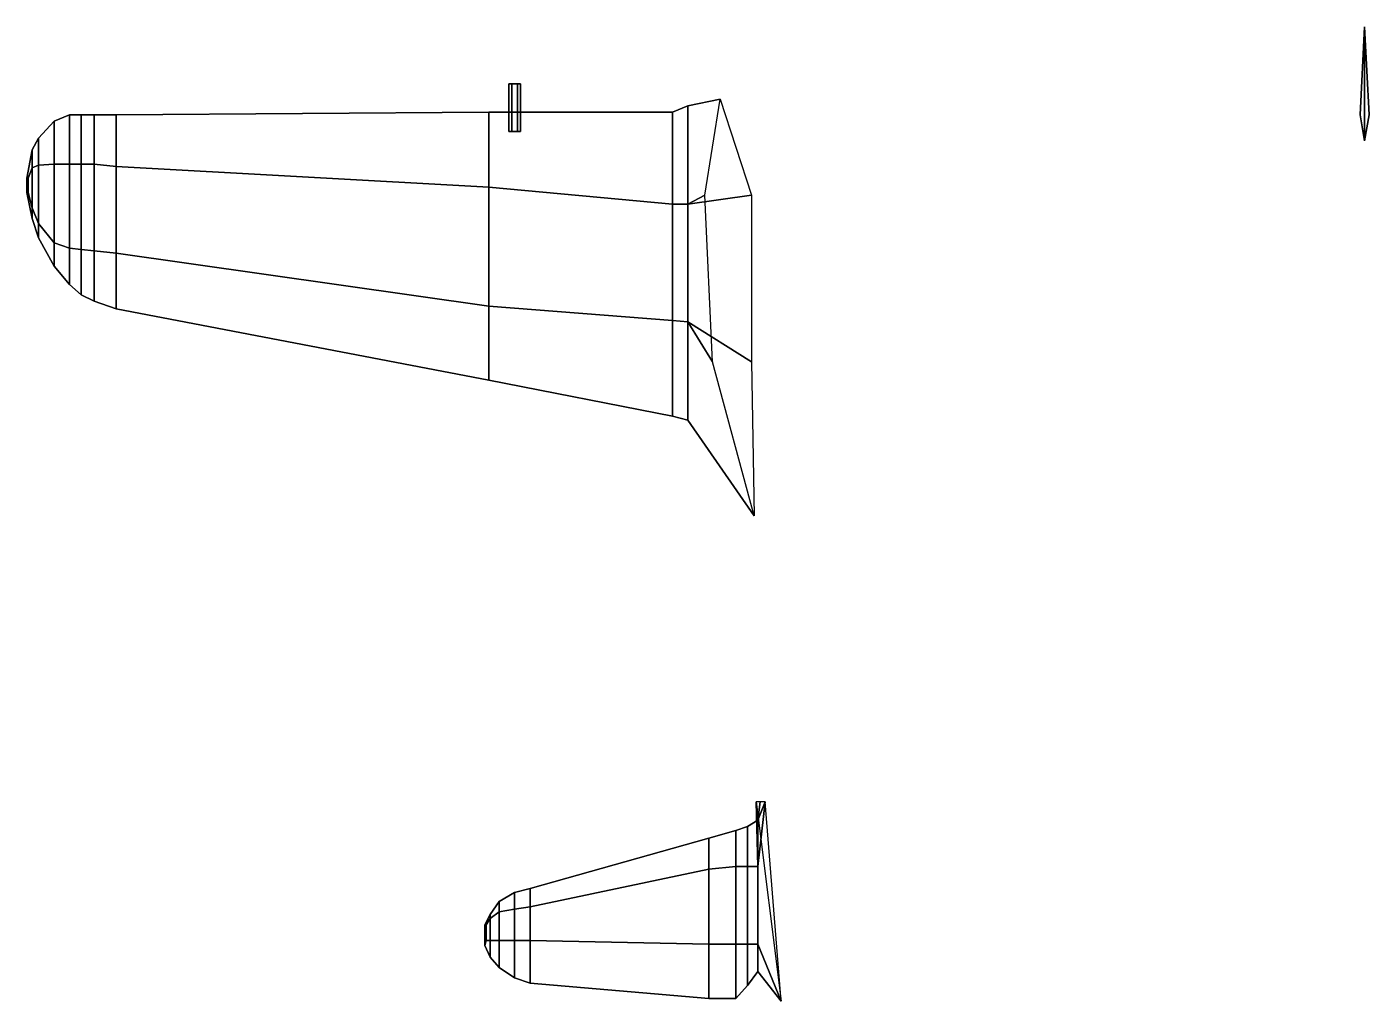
# Model space of a CAD drawing. Extents: x -5.9 to 4.5, y -4.2 to 3.3.
import ezdxf

# ---------------------------------------------------------------- set-up
doc = ezdxf.new("R2010")
doc.units = 0
doc.layers.add('WING', color=5, linetype='CONTINUOUS')

msp = doc.modelspace()

# ---------------------------------------------------------------- linework, layer by layer
at = {"layer": 'WING'}
for points in [[(4.49, 2.46, -0.055), (4.455, 2.66, -0.02), (4.49, 3.34, -0.02)], [(4.455, 2.66, -0.02), (4.49, 2.46, 0.015), (4.49, 3.34, -0.02)], [(4.525, 2.66, -0.02), (4.49, 2.46, -0.055), (4.49, 3.34, -0.02)], [(4.49, 2.46, 0.015), (4.525, 2.66, -0.02), (4.49, 3.34, -0.02)], [(-2.1025, 2.9, -0.271), (-2.125, 2.9, -0.31), (-2.125, 2.53, -0.31), (-2.1025, 2.53, -0.271)], [(-2.125, 2.9, -0.31), (-2.1025, 2.9, -0.349), (-2.1025, 2.53, -0.349), (-2.125, 2.53, -0.31)], [(-2.035, 2.9, -0.31), (-2.125, 2.9, -0.31), (-2.1025, 2.9, -0.271), (-2.0575, 2.9, -0.271)], [(-2.0575, 2.9, -0.349), (-2.1025, 2.9, -0.349), (-2.125, 2.9, -0.31), (-2.035, 2.9, -0.31)], [(-2.0575, 2.9, -0.271), (-2.1025, 2.9, -0.271), (-2.1025, 2.53, -0.271), (-2.0575, 2.53, -0.271)], [(-2.1025, 2.9, -0.349), (-2.0575, 2.9, -0.349), (-2.0575, 2.53, -0.349), (-2.1025, 2.53, -0.349)], [(-2.035, 2.9, -0.31), (-2.0575, 2.9, -0.271), (-2.0575, 2.53, -0.271), (-2.035, 2.53, -0.31)], [(-2.0575, 2.9, -0.349), (-2.035, 2.9, -0.31), (-2.035, 2.53, -0.31), (-2.0575, 2.53, -0.349)], [(-0.74, 2.73, -0.46), (-0.86, 2.68, -0.44), (-0.86, 1.97, -0.24), (-0.74, 1.97, -0.13)], [(-0.74, 1.97, -0.68), (-0.86, 1.97, -0.64), (-0.86, 2.68, -0.44), (-0.74, 2.73, -0.46)], [(-0.25, 2.04, -0.68), (-0.74, 1.97, -0.68), (-0.74, 2.73, -0.46), (-0.49, 2.78, -0.5106)], [(-0.49, 2.78, -0.5106), (-0.74, 2.73, -0.46), (-0.74, 1.97, -0.13), (-0.61, 2.04, -0.11)], [(-5.64, 2.61, 0.11), (-5.76, 2.48, 0.11), (-5.76, 2.27, 0.16), (-5.64, 2.28, 0.16)], [(-5.64, 2.28, 0.03), (-5.76, 2.27, 0.05), (-5.76, 2.48, 0.11), (-5.64, 2.61, 0.11)], [(-5.52, 2.66, 0.09), (-5.64, 2.61, 0.11), (-5.64, 2.28, 0.16), (-5.52, 2.28, 0.16)], [(-5.52, 2.28, 0.02), (-5.64, 2.28, 0.03), (-5.64, 2.61, 0.11), (-5.52, 2.66, 0.09)], [(-5.43, 2.66, 0.08), (-5.52, 2.66, 0.09), (-5.52, 2.28, 0.16), (-5.43, 2.28, 0.15)], [(-5.43, 2.28, 0.01), (-5.52, 2.28, 0.02), (-5.52, 2.66, 0.09), (-5.43, 2.66, 0.08)], [(-5.33, 2.66, 0.08), (-5.43, 2.66, 0.08), (-5.43, 2.28, 0.15), (-5.33, 2.28, 0.15)], [(-5.33, 2.28), (-5.43, 2.28, 0.01), (-5.43, 2.66, 0.08), (-5.33, 2.66, 0.08)], [(-5.16, 2.66, 0.06), (-5.33, 2.66, 0.08), (-5.33, 2.28, 0.15), (-5.16, 2.26, 0.14)], [(-5.16, 2.26, -0.03), (-5.33, 2.28), (-5.33, 2.66, 0.08), (-5.16, 2.66, 0.06)], [(-2.28, 2.68, -0.28), (-5.16, 2.66, 0.06), (-5.16, 2.26, 0.14), (-2.28, 2.1, -0.12)], [(-2.28, 2.1, -0.44), (-5.16, 2.26, -0.03), (-5.16, 2.66, 0.06), (-2.28, 2.68, -0.28)], [(-0.86, 2.68, -0.44), (-2.28, 2.68, -0.28), (-2.28, 2.1, -0.12), (-0.86, 1.97, -0.24)], [(-0.86, 1.97, -0.64), (-2.28, 2.1, -0.44), (-2.28, 2.68, -0.28), (-0.86, 2.68, -0.44)], [(-5.81, 2.39, 0.11), (-5.85, 2.17, 0.11), (-5.84, 2.17, 0.13), (-5.81, 2.25, 0.15)], [(-5.81, 2.25, 0.07), (-5.84, 2.17, 0.1), (-5.85, 2.17, 0.11), (-5.81, 2.39, 0.11)], [(-5.76, 2.48, 0.11), (-5.81, 2.39, 0.11), (-5.81, 2.25, 0.15), (-5.76, 2.27, 0.16)], [(-5.76, 2.27, 0.05), (-5.81, 2.25, 0.07), (-5.81, 2.39, 0.11), (-5.76, 2.48, 0.11)], [(-5.84, 2.17, 0.13), (-5.84, 2.06, 0.13), (-5.81, 1.94, 0.15), (-5.81, 2.25, 0.15)], [(-5.81, 1.94, 0.07), (-5.84, 2.06, 0.1), (-5.84, 2.17, 0.1), (-5.81, 2.25, 0.07)], [(-5.81, 2.25, 0.15), (-5.81, 1.94, 0.15), (-5.76, 1.82, 0.16), (-5.76, 2.27, 0.16)], [(-5.76, 1.82, 0.05), (-5.81, 1.94, 0.07), (-5.81, 2.25, 0.07), (-5.76, 2.27, 0.05)], [(-5.76, 2.27, 0.16), (-5.76, 1.82, 0.16), (-5.64, 1.67, 0.16), (-5.64, 2.28, 0.16)], [(-5.64, 1.67, 0.03), (-5.76, 1.82, 0.05), (-5.76, 2.27, 0.05), (-5.64, 2.28, 0.03)], [(-5.64, 2.28, 0.16), (-5.64, 1.67, 0.16), (-5.52, 1.63, 0.16), (-5.52, 2.28, 0.16)], [(-5.52, 1.63, 0.02), (-5.64, 1.67, 0.03), (-5.64, 2.28, 0.03), (-5.52, 2.28, 0.02)], [(-5.52, 2.28, 0.16), (-5.52, 1.63, 0.16), (-5.43, 1.62, 0.15), (-5.43, 2.28, 0.15)], [(-5.43, 1.62, 0.01), (-5.52, 1.63, 0.02), (-5.52, 2.28, 0.02), (-5.43, 2.28, 0.01)], [(-5.43, 2.28, 0.15), (-5.43, 1.62, 0.15), (-5.33, 1.61, 0.15), (-5.33, 2.28, 0.15)], [(-5.33, 1.61), (-5.43, 1.62, 0.01), (-5.43, 2.28, 0.01), (-5.33, 2.28)], [(-5.33, 2.28, 0.15), (-5.33, 1.61, 0.15), (-5.16, 1.59, 0.14), (-5.16, 2.26, 0.14)], [(-5.16, 1.59, -0.03), (-5.33, 1.61), (-5.33, 2.28), (-5.16, 2.26, -0.03)], [(-5.16, 2.26, 0.14), (-5.16, 1.59, 0.14), (-2.28, 1.18, -0.12), (-2.28, 2.1, -0.12)], [(-2.28, 1.18, -0.44), (-5.16, 1.59, -0.03), (-5.16, 2.26, -0.03), (-2.28, 2.1, -0.44)], [(-5.85, 2.17, 0.11), (-5.85, 2.06, 0.11), (-5.84, 2.06, 0.13), (-5.84, 2.17, 0.13)], [(-5.84, 2.17, 0.1), (-5.84, 2.06, 0.1), (-5.85, 2.06, 0.11), (-5.85, 2.17, 0.11)], [(-2.28, 2.1, -0.12), (-2.28, 1.18, -0.12), (-0.86, 1.07, -0.24), (-0.86, 1.97, -0.24)], [(-0.86, 1.07, -0.64), (-2.28, 1.18, -0.44), (-2.28, 2.1, -0.44), (-0.86, 1.97, -0.64)], [(-5.81, 1.94, 0.15), (-5.84, 2.06, 0.13), (-5.85, 2.06, 0.11), (-5.81, 1.86, 0.11)], [(-5.81, 1.86, 0.11), (-5.85, 2.06, 0.11), (-5.84, 2.06, 0.1), (-5.81, 1.94, 0.07)], [(-0.25, 0.75, -0.55), (-0.74, 1.06, -0.68), (-0.74, 1.97, -0.68), (-0.25, 2.04, -0.68)], [(-0.74, 1.97, -0.13), (-0.74, 1.06, -0.13), (-0.55, 0.75, -0.25), (-0.61, 2.04, -0.11)], [(-5.76, 1.82, 0.16), (-5.81, 1.94, 0.15), (-5.81, 1.86, 0.11), (-5.76, 1.71, 0.11)], [(-5.76, 1.71, 0.11), (-5.81, 1.86, 0.11), (-5.81, 1.94, 0.07), (-5.76, 1.82, 0.05)], [(-0.86, 1.97, -0.24), (-0.86, 1.07, -0.24), (-0.74, 1.06, -0.13), (-0.74, 1.97, -0.13)], [(-0.74, 1.06, -0.68), (-0.86, 1.07, -0.64), (-0.86, 1.97, -0.64), (-0.74, 1.97, -0.68)], [(-5.64, 1.67, 0.16), (-5.76, 1.82, 0.16), (-5.76, 1.71, 0.11), (-5.64, 1.49, 0.11)], [(-5.64, 1.49, 0.11), (-5.76, 1.71, 0.11), (-5.76, 1.82, 0.05), (-5.64, 1.67, 0.03)], [(-5.52, 1.63, 0.16), (-5.64, 1.67, 0.16), (-5.64, 1.49, 0.11), (-5.52, 1.35, 0.09)], [(-5.52, 1.35, 0.09), (-5.64, 1.49, 0.11), (-5.64, 1.67, 0.03), (-5.52, 1.63, 0.02)], [(-5.43, 1.62, 0.15), (-5.52, 1.63, 0.16), (-5.52, 1.35, 0.09), (-5.43, 1.27, 0.08)], [(-5.43, 1.27, 0.08), (-5.52, 1.35, 0.09), (-5.52, 1.63, 0.02), (-5.43, 1.62, 0.01)], [(-5.33, 1.61, 0.15), (-5.43, 1.62, 0.15), (-5.43, 1.27, 0.08), (-5.33, 1.22, 0.08)], [(-5.33, 1.22, 0.08), (-5.43, 1.27, 0.08), (-5.43, 1.62, 0.01), (-5.33, 1.61)], [(-5.16, 1.59, 0.14), (-5.33, 1.61, 0.15), (-5.33, 1.22, 0.08), (-5.16, 1.16, 0.06)], [(-5.16, 1.16, 0.06), (-5.33, 1.22, 0.08), (-5.33, 1.61), (-5.16, 1.59, -0.03)], [(-2.28, 1.18, -0.12), (-5.16, 1.59, 0.14), (-5.16, 1.16, 0.06), (-2.28, 0.61, -0.28)], [(-2.28, 0.61, -0.28), (-5.16, 1.16, 0.06), (-5.16, 1.59, -0.03), (-2.28, 1.18, -0.44)], [(-0.86, 1.07, -0.24), (-2.28, 1.18, -0.12), (-2.28, 0.61, -0.28), (-0.86, 0.33, -0.44)], [(-0.86, 0.33, -0.44), (-2.28, 0.61, -0.28), (-2.28, 1.18, -0.44), (-0.86, 1.07, -0.64)], [(-0.74, 1.06, -0.13), (-0.86, 1.07, -0.24), (-0.86, 0.33, -0.44), (-0.74, 0.3, -0.46)], [(-0.74, 0.3, -0.46), (-0.86, 0.33, -0.44), (-0.86, 1.07, -0.64), (-0.74, 1.06, -0.68)], [(-0.2296, -0.44, -0.5132), (-0.74, 0.3, -0.46), (-0.74, 1.06, -0.68), (-0.25, 0.75, -0.55)], [(-0.55, 0.75, -0.25), (-0.74, 1.06, -0.13), (-0.74, 0.3, -0.46), (-0.2296, -0.44, -0.5132)], [(-0.2, -2.79, 0.35), (-0.1815, -2.65, 0.3375), (-0.2117, -2.65, 0.1784), (-0.2, -2.79, 0.35)], [(-0.2117, -2.65, 0.1784), (-0.02, -4.19, 0.02), (-0.2, -3.75, 0.29), (-0.2, -3.15, 0.29)], [(-0.2, -2.79, 0.35), (-0.2117, -2.65, 0.1784), (-0.2117, -2.65, 0.1784), (-0.2, -3.15, 0.29)], [(-0.2, -2.79, 0.35), (-0.1438, -2.65, 0.4235), (-0.1815, -2.65, 0.3375), (-0.2, -2.79, 0.35)], [(-0.2, -3.15, 0.41), (-0.1438, -2.65, 0.4235), (-0.2, -2.79, 0.35), (-0.2, -3.15, 0.41)], [(-0.2, -3.75, 0.41), (-0.02, -4.19, 0.32), (-0.1438, -2.65, 0.4235), (-0.2, -3.15, 0.41)], [(-0.28, -3.15, 0.41), (-0.2, -3.15, 0.41), (-0.2, -2.79, 0.35), (-0.28, -2.84, 0.35)], [(-0.28, -2.84, 0.35), (-0.2, -2.79, 0.35), (-0.2, -3.15, 0.29), (-0.28, -3.15, 0.29)], [(-0.58, -3.17, 0.41), (-0.37, -3.15, 0.41), (-0.37, -2.87, 0.35), (-0.58, -2.93, 0.35)], [(-0.58, -2.93, 0.35), (-0.37, -2.87, 0.35), (-0.37, -3.15, 0.29), (-0.58, -3.17, 0.29)], [(-0.37, -3.15, 0.41), (-0.28, -3.15, 0.41), (-0.28, -2.84, 0.35), (-0.37, -2.87, 0.35)], [(-0.37, -2.87, 0.35), (-0.28, -2.84, 0.35), (-0.28, -3.15, 0.29), (-0.37, -3.15, 0.29)], [(-1.96, -3.46, 0.41), (-0.58, -3.17, 0.41), (-0.58, -2.93, 0.35), (-1.96, -3.32, 0.36)], [(-1.96, -3.32, 0.36), (-0.58, -2.93, 0.35), (-0.58, -3.17, 0.29), (-1.96, -3.46, 0.32)], [(-1.96, -3.72, 0.41), (-0.58, -3.75, 0.41), (-0.58, -3.17, 0.41), (-1.96, -3.46, 0.41)], [(-0.58, -3.17, 0.29), (-0.58, -3.75, 0.29), (-1.96, -3.72, 0.32), (-1.96, -3.46, 0.32)], [(-0.58, -3.75, 0.41), (-0.37, -3.75, 0.41), (-0.37, -3.15, 0.41), (-0.58, -3.17, 0.41)], [(-0.37, -3.15, 0.29), (-0.37, -3.75, 0.29), (-0.58, -3.75, 0.29), (-0.58, -3.17, 0.29)], [(-0.37, -3.75, 0.41), (-0.28, -3.75, 0.41), (-0.28, -3.15, 0.41), (-0.37, -3.15, 0.41)], [(-0.28, -3.15, 0.29), (-0.28, -3.75, 0.29), (-0.37, -3.75, 0.29), (-0.37, -3.15, 0.29)], [(-0.28, -3.75, 0.41), (-0.2, -3.75, 0.41), (-0.2, -3.15, 0.41), (-0.28, -3.15, 0.41)], [(-0.2, -3.15, 0.29), (-0.2, -3.75, 0.29), (-0.28, -3.75, 0.29), (-0.28, -3.15, 0.29)], [(-2.08, -3.48, 0.41), (-1.96, -3.46, 0.41), (-1.96, -3.32, 0.36), (-2.08, -3.35, 0.36)], [(-2.08, -3.35, 0.36), (-1.96, -3.32, 0.36), (-1.96, -3.46, 0.32), (-2.08, -3.48, 0.32)], [(-2.27, -3.55, 0.4), (-2.2, -3.5, 0.4), (-2.2, -3.42, 0.37), (-2.27, -3.52, 0.37)], [(-2.27, -3.52, 0.37), (-2.2, -3.42, 0.37), (-2.2, -3.5, 0.34), (-2.27, -3.55, 0.35)], [(-2.2, -3.5, 0.4), (-2.08, -3.48, 0.41), (-2.08, -3.35, 0.36), (-2.2, -3.42, 0.37)], [(-2.2, -3.42, 0.37), (-2.08, -3.35, 0.36), (-2.08, -3.48, 0.32), (-2.2, -3.5, 0.34)], [(-2.3, -3.6, 0.39), (-2.27, -3.55, 0.4), (-2.27, -3.52, 0.37), (-2.31, -3.6, 0.37)], [(-2.31, -3.6, 0.37), (-2.27, -3.52, 0.37), (-2.27, -3.55, 0.35), (-2.3, -3.6, 0.36)], [(-2.27, -3.72, 0.4), (-2.2, -3.72, 0.4), (-2.2, -3.5, 0.4), (-2.27, -3.55, 0.4)], [(-2.2, -3.5, 0.34), (-2.2, -3.72, 0.34), (-2.27, -3.72, 0.35), (-2.27, -3.55, 0.35)], [(-2.2, -3.72, 0.4), (-2.08, -3.72, 0.41), (-2.08, -3.48, 0.41), (-2.2, -3.5, 0.4)], [(-2.08, -3.48, 0.32), (-2.08, -3.72, 0.32), (-2.2, -3.72, 0.34), (-2.2, -3.5, 0.34)], [(-2.08, -3.72, 0.41), (-1.96, -3.72, 0.41), (-1.96, -3.46, 0.41), (-2.08, -3.48, 0.41)], [(-1.96, -3.46, 0.32), (-1.96, -3.72, 0.32), (-2.08, -3.72, 0.32), (-2.08, -3.48, 0.32)], [(-2.31, -3.6, 0.37), (-2.31, -3.76, 0.37), (-2.3, -3.72, 0.39), (-2.3, -3.6, 0.39)], [(-2.3, -3.6, 0.36), (-2.3, -3.72, 0.36), (-2.31, -3.76, 0.37), (-2.31, -3.6, 0.37)], [(-2.3, -3.72, 0.39), (-2.27, -3.72, 0.4), (-2.27, -3.55, 0.4), (-2.3, -3.6, 0.39)], [(-2.27, -3.55, 0.35), (-2.27, -3.72, 0.35), (-2.3, -3.72, 0.36), (-2.3, -3.6, 0.36)], [(-2.31, -3.76, 0.37), (-2.27, -3.85, 0.37), (-2.27, -3.72, 0.4), (-2.3, -3.72, 0.39)], [(-2.3, -3.72, 0.36), (-2.27, -3.72, 0.35), (-2.27, -3.85, 0.37), (-2.31, -3.76, 0.37)], [(-2.27, -3.85, 0.37), (-2.2, -3.93, 0.37), (-2.2, -3.72, 0.4), (-2.27, -3.72, 0.4)], [(-2.27, -3.72, 0.35), (-2.2, -3.72, 0.34), (-2.2, -3.93, 0.37), (-2.27, -3.85, 0.37)], [(-2.2, -3.93, 0.37), (-2.08, -4.01, 0.36), (-2.08, -3.72, 0.41), (-2.2, -3.72, 0.4)], [(-2.2, -3.72, 0.34), (-2.08, -3.72, 0.32), (-2.08, -4.01, 0.36), (-2.2, -3.93, 0.37)], [(-2.08, -4.01, 0.36), (-1.96, -4.05, 0.36), (-1.96, -3.72, 0.41), (-2.08, -3.72, 0.41)], [(-2.08, -3.72, 0.32), (-1.96, -3.72, 0.32), (-1.96, -4.05, 0.36), (-2.08, -4.01, 0.36)], [(-1.96, -4.05, 0.36), (-0.58, -4.17, 0.35), (-0.58, -3.75, 0.41), (-1.96, -3.72, 0.41)], [(-1.96, -3.72, 0.32), (-0.58, -3.75, 0.29), (-0.58, -4.17, 0.35), (-1.96, -4.05, 0.36)], [(-0.58, -4.17, 0.35), (-0.37, -4.17, 0.35), (-0.37, -3.75, 0.41), (-0.58, -3.75, 0.41)], [(-0.58, -3.75, 0.29), (-0.37, -3.75, 0.29), (-0.37, -4.17, 0.35), (-0.58, -4.17, 0.35)], [(-0.37, -4.17, 0.35), (-0.28, -4.07, 0.35), (-0.28, -3.75, 0.41), (-0.37, -3.75, 0.41)], [(-0.37, -3.75, 0.29), (-0.28, -3.75, 0.29), (-0.28, -4.07, 0.35), (-0.37, -4.17, 0.35)], [(-0.28, -4.07, 0.35), (-0.2, -3.96, 0.35), (-0.2, -3.75, 0.41), (-0.28, -3.75, 0.41)], [(-0.28, -3.75, 0.29), (-0.2, -3.75, 0.29), (-0.2, -3.96, 0.35), (-0.28, -4.07, 0.35)], [(-0.2, -3.96, 0.35), (-0.02, -4.19, 0.32), (-0.02, -4.19, 0.32), (-0.2, -3.75, 0.41)], [(-0.2, -3.75, 0.29), (-0.02, -4.19, 0.02), (-0.02, -4.19, 0.02), (-0.2, -3.96, 0.35)], [(-0.02, -4.19, 0.27), (-0.02, -4.19, 0.32), (-0.02, -4.19, 0.32), (-0.2, -3.96, 0.35)], [(-0.02, -4.19, 0.22), (-0.02, -4.19, 0.27), (-0.02, -4.19, 0.27), (-0.2, -3.96, 0.35)], [(-0.02, -4.19, 0.11), (-0.02, -4.19, 0.22), (-0.02, -4.19, 0.22), (-0.2, -3.96, 0.35)], [(-0.02, -4.19, 0.02), (-0.02, -4.19, 0.11), (-0.02, -4.19, 0.11), (-0.2, -3.96, 0.35)]]:
    msp.add_3dface(points, dxfattribs=at)

doc.saveas('drawing.dxf')
